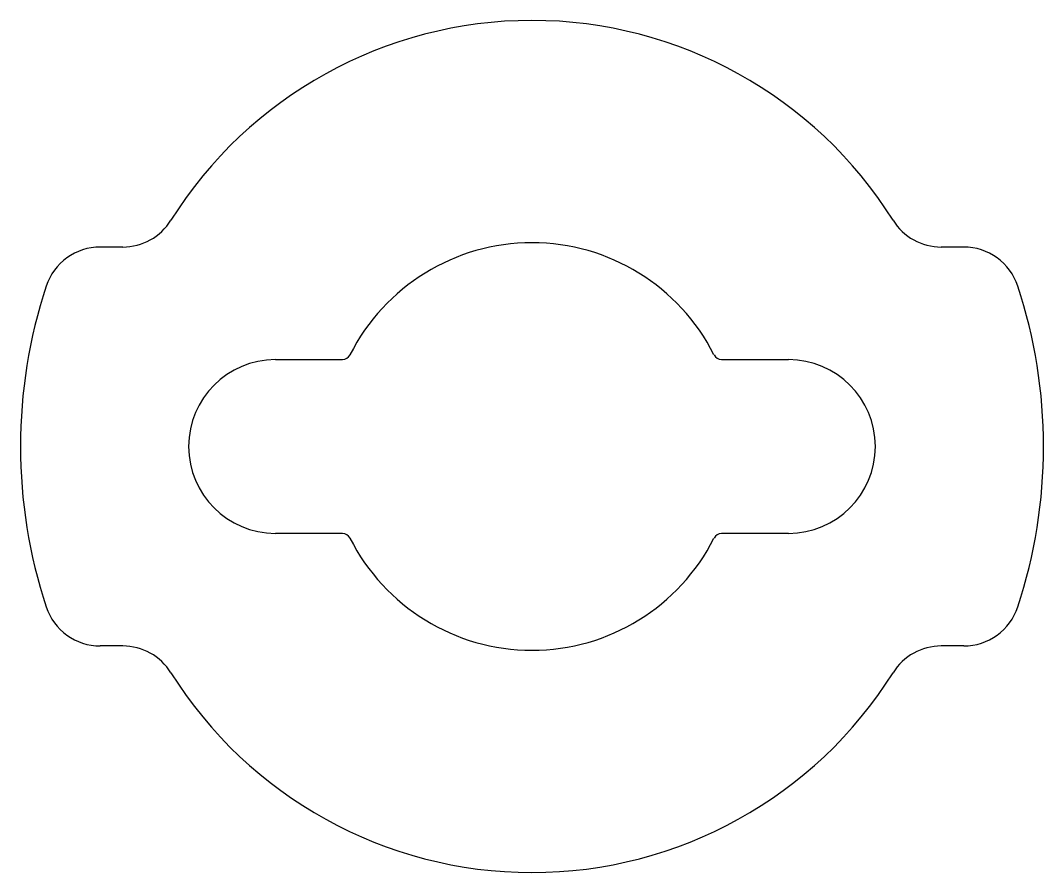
# Model space of a CAD drawing. Extents: x 1212 to 1247.9, y 2421.9 to 2451.8.
import ezdxf

# ---------------------------------------------------------------- set-up
doc = ezdxf.new("R2010")
doc.units = 0
doc.layers.get('0').update_dxf_attribs({"linetype": 'CONTINUOUS'})

msp = doc.modelspace()

# ---------------------------------------------------------------- linework, layer by layer
for p, q in [((1215.547, 2443.822), (1214.762, 2443.822)), ((1245.059, 2443.822), (1244.273, 2443.822)), ((1220.91, 2439.872), (1223.256, 2439.872)), ((1236.565, 2439.872), (1238.91, 2439.872)), ((1223.256, 2433.772), (1220.91, 2433.772)), ((1238.91, 2433.772), (1236.565, 2433.772)), ((1215.547, 2429.822), (1214.762, 2429.822)), ((1245.059, 2429.822), (1244.273, 2429.822))]:
    msp.add_line(p, q)
for centre, radius, start, end in [((1229.91, 2436.822), 14.95, 32.0713, 147.9287), ((1215.547, 2445.822), 2, 270, 327.9287), ((1244.273, 2445.822), 2, 212.0713, 270), ((1214.762, 2441.822), 2, 90, 161.79), ((1229.91, 2436.822), 7.15, 26.7222, 153.2778), ((1245.059, 2441.822), 2, 18.21, 90), ((1229.96, 2436.822), 18, 161.79, 198.21), ((1229.86, 2436.822), 18, 341.79, 18.21), ((1220.91, 2436.822), 3.05, 90, 270), ((1223.256, 2440.172), 0.3, 270, 333.2778), ((1236.565, 2440.172), 0.3, 206.7222, 270), ((1238.91, 2436.822), 3.05, 270, 90), ((1223.256, 2433.472), 0.3, 26.7222, 90), ((1236.565, 2433.472), 0.3, 90, 153.2778), ((1229.91, 2436.822), 7.15, 206.7222, 333.2778), ((1214.762, 2431.822), 2, 198.21, 270), ((1245.059, 2431.822), 2, 270, 341.79), ((1215.547, 2427.822), 2, 32.0713, 90), ((1244.273, 2427.822), 2, 90, 147.9287), ((1229.91, 2436.822), 14.95, 212.0713, 327.9287)]:
    msp.add_arc(centre, radius, start, end)

doc.saveas('drawing.dxf')
